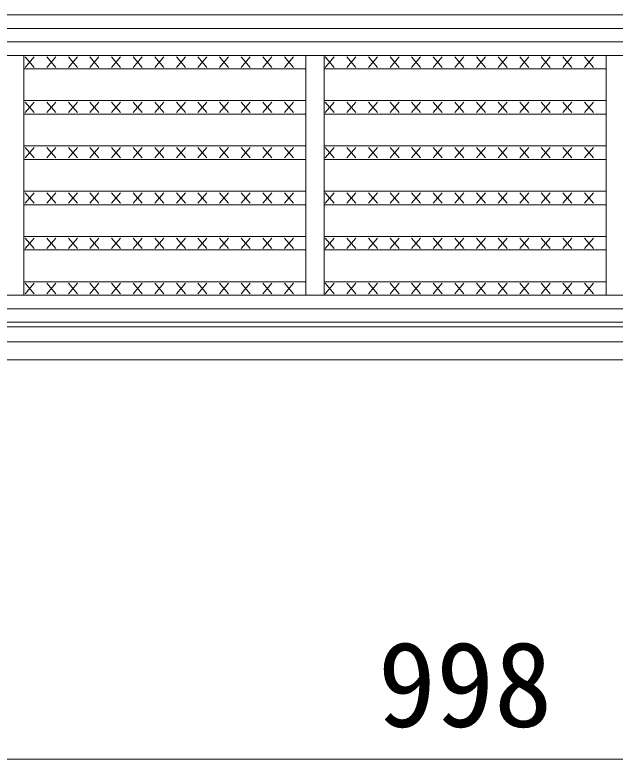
# Model space of a CAD drawing. Units: millimetres at full size; details may follow other scales. Extents: x 50430 to 75195, y 24892 to 47415.
# Drawn here: x 56507.4 to 56707.4, y 41141.1 to 41389.3 of the extents above; entities that cross this region are included whole.
import ezdxf
from ezdxf.enums import TextEntityAlignment as Align

# ---------------------------------------------------------------- set-up
doc = ezdxf.new("R2010")
doc.units = ezdxf.units.MM
doc.header["$LTSCALE"] = 30
for name, color, linetype, lineweight in [('受枠', 3, 'Continuous', 5), ('寸法線', 7, 'Continuous', 9), ('本体', 2, 'Continuous', 20), ('ｸﾞﾚｰﾁﾝｸﾞ', 7, 'Continuous', 5)]:
    doc.layers.add(name, color=color, linetype=linetype, lineweight=lineweight)
doc.styles.add('ＭＳ ゴシック', font='')
doc.styles.get('ＭＳ ゴシック').set_extended_font_data('MS Gothic')

msp = doc.modelspace()

# ---------------------------------------------------------------- linework, layer by layer
at = {"layer": '受枠'}
for p, q in [((56158.36, 41280.27), (57156.36, 41280.27)), ((56158.36, 41274.27), (57156.36, 41274.27))]:
    msp.add_line(p, q, dxfattribs=at)
at = {"layer": '寸法線'}
msp.add_line((56158.36, 41141.1), (57156.36, 41141.1), dxfattribs=at)
at = {"layer": '本体', "lineweight": 9}
msp.add_line((56158.36, 41389.27), (57156.36, 41389.27), dxfattribs=at)
at = {"layer": '本体'}
msp.add_line((56158.36, 41285.27), (57156.36, 41285.27), dxfattribs=at)
at = {"layer": 'ｸﾞﾚｰﾁﾝｸﾞ'}
for p, q in [((56159.37, 41384.77), (57155.36, 41384.77)), ((56163.87, 41380.27), (57150.86, 41380.27)), ((57145.86, 41375.77), (56168.87, 41375.77)), ((56510.36, 41375.77), (56504.36, 41375.77)), ((56510.36, 41375.77), (56510.36, 41295.77)), ((56604.36, 41375.77), (56510.36, 41375.77)), ((56513.77, 41375.27), (56510.77, 41371.77)), ((56513.77, 41371.77), (56510.77, 41375.27)), ((56520.97, 41375.27), (56517.97, 41371.77)), ((56520.97, 41371.77), (56517.97, 41375.27)), ((56528.17, 41375.27), (56525.17, 41371.77)), ((56528.17, 41371.77), (56525.17, 41375.27)), ((56535.36, 41375.27), (56532.37, 41371.77)), ((56535.36, 41371.77), (56532.37, 41375.27)), ((56542.56, 41375.27), (56539.57, 41371.77)), ((56542.56, 41371.77), (56539.57, 41375.27)), ((56549.77, 41375.27), (56546.77, 41371.77)), ((56549.77, 41371.77), (56546.77, 41375.27)), ((56556.97, 41375.27), (56553.96, 41371.77)), ((56556.97, 41371.77), (56553.96, 41375.27)), ((56564.17, 41375.27), (56561.16, 41371.77)), ((56564.17, 41371.77), (56561.16, 41375.27)), ((56571.36, 41375.27), (56568.36, 41371.77)), ((56571.36, 41371.77), (56568.36, 41375.27)), ((56578.56, 41375.27), (56575.56, 41371.77)), ((56578.56, 41371.77), (56575.56, 41375.27)), ((56585.76, 41375.27), (56582.76, 41371.77)), ((56585.76, 41371.77), (56582.76, 41375.27)), ((56592.96, 41375.27), (56589.96, 41371.77)), ((56592.96, 41371.77), (56589.96, 41375.27)), ((56600.16, 41375.27), (56597.16, 41371.77)), ((56600.16, 41371.77), (56597.16, 41375.27)), ((56610.36, 41375.77), (56604.36, 41375.77)), ((56604.36, 41375.77), (56604.36, 41295.77)), ((56704.36, 41375.77), (56610.36, 41375.77)), ((56610.36, 41375.77), (56610.36, 41295.77)), ((56613.77, 41375.27), (56610.77, 41371.77)), ((56613.77, 41371.77), (56610.77, 41375.27)), ((56620.97, 41375.27), (56617.97, 41371.77)), ((56620.97, 41371.77), (56617.97, 41375.27)), ((56628.17, 41375.27), (56625.17, 41371.77)), ((56628.17, 41371.77), (56625.17, 41375.27)), ((56635.36, 41375.27), (56632.36, 41371.77)), ((56635.36, 41371.77), (56632.36, 41375.27)), ((56642.56, 41375.27), (56639.56, 41371.77)), ((56642.56, 41371.77), (56639.56, 41375.27)), ((56649.76, 41375.27), (56646.77, 41371.77)), ((56649.76, 41371.77), (56646.77, 41375.27)), ((56656.96, 41375.27), (56653.97, 41371.77)), ((56656.96, 41371.77), (56653.97, 41375.27)), ((56664.16, 41375.27), (56661.17, 41371.77)), ((56664.16, 41371.77), (56661.17, 41375.27)), ((56671.37, 41375.27), (56668.36, 41371.77)), ((56671.37, 41371.77), (56668.36, 41375.27)), ((56678.56, 41375.27), (56675.56, 41371.77)), ((56678.56, 41371.77), (56675.56, 41375.27)), ((56685.76, 41375.27), (56682.76, 41371.77)), ((56685.76, 41371.77), (56682.76, 41375.27)), ((56692.96, 41375.27), (56689.96, 41371.77)), ((56692.96, 41371.77), (56689.96, 41375.27)), ((56700.16, 41375.27), (56697.16, 41371.77)), ((56700.16, 41371.77), (56697.16, 41375.27)), ((56710.36, 41375.77), (56704.36, 41375.77)), ((56704.36, 41375.77), (56704.36, 41295.77)), ((56604.36, 41371.27), (56510.36, 41371.27)), ((56704.36, 41371.27), (56610.36, 41371.27)), ((56604.36, 41360.67), (56510.36, 41360.67)), ((56513.77, 41360.17), (56510.77, 41356.67)), ((56513.77, 41356.67), (56510.77, 41360.17)), ((56520.97, 41360.17), (56517.97, 41356.67)), ((56520.97, 41356.67), (56517.97, 41360.17)), ((56528.17, 41360.17), (56525.17, 41356.67)), ((56528.17, 41356.67), (56525.17, 41360.17)), ((56535.36, 41360.17), (56532.37, 41356.67)), ((56535.36, 41356.67), (56532.37, 41360.17)), ((56542.56, 41360.17), (56539.57, 41356.67)), ((56542.56, 41356.67), (56539.57, 41360.17)), ((56549.77, 41360.17), (56546.77, 41356.67)), ((56549.77, 41356.67), (56546.77, 41360.17)), ((56556.97, 41360.17), (56553.96, 41356.67)), ((56556.97, 41356.67), (56553.96, 41360.17)), ((56564.17, 41360.17), (56561.16, 41356.67)), ((56564.17, 41356.67), (56561.16, 41360.17)), ((56571.36, 41360.17), (56568.36, 41356.67)), ((56571.36, 41356.67), (56568.36, 41360.17)), ((56578.56, 41360.17), (56575.56, 41356.67)), ((56578.56, 41356.67), (56575.56, 41360.17)), ((56585.76, 41360.17), (56582.76, 41356.67)), ((56585.76, 41356.67), (56582.76, 41360.17)), ((56592.96, 41360.17), (56589.96, 41356.67)), ((56592.96, 41356.67), (56589.96, 41360.17)), ((56600.16, 41360.17), (56597.16, 41356.67)), ((56600.16, 41356.67), (56597.16, 41360.17)), ((56704.36, 41360.67), (56610.36, 41360.67)), ((56613.77, 41360.17), (56610.77, 41356.67)), ((56613.77, 41356.67), (56610.77, 41360.17)), ((56620.97, 41360.17), (56617.97, 41356.67)), ((56620.97, 41356.67), (56617.97, 41360.17)), ((56628.17, 41360.17), (56625.17, 41356.67)), ((56628.17, 41356.67), (56625.17, 41360.17)), ((56635.36, 41360.17), (56632.36, 41356.67)), ((56635.36, 41356.67), (56632.36, 41360.17)), ((56642.56, 41360.17), (56639.56, 41356.67)), ((56642.56, 41356.67), (56639.56, 41360.17)), ((56649.76, 41360.17), (56646.77, 41356.67)), ((56649.76, 41356.67), (56646.77, 41360.17)), ((56656.96, 41360.17), (56653.97, 41356.67)), ((56656.96, 41356.67), (56653.97, 41360.17)), ((56664.16, 41360.17), (56661.17, 41356.67)), ((56664.16, 41356.67), (56661.17, 41360.17)), ((56671.37, 41360.17), (56668.36, 41356.67)), ((56671.37, 41356.67), (56668.36, 41360.17)), ((56678.56, 41360.17), (56675.56, 41356.67)), ((56678.56, 41356.67), (56675.56, 41360.17)), ((56685.76, 41360.17), (56682.76, 41356.67)), ((56685.76, 41356.67), (56682.76, 41360.17)), ((56692.96, 41360.17), (56689.96, 41356.67)), ((56692.96, 41356.67), (56689.96, 41360.17)), ((56700.16, 41360.17), (56697.16, 41356.67)), ((56700.16, 41356.67), (56697.16, 41360.17)), ((56604.36, 41356.17), (56510.36, 41356.17)), ((56704.36, 41356.17), (56610.36, 41356.17)), ((56604.36, 41345.57), (56510.36, 41345.57)), ((56704.36, 41345.57), (56610.36, 41345.57)), ((56513.77, 41345.07), (56510.77, 41341.57)), ((56513.77, 41341.57), (56510.77, 41345.07)), ((56520.97, 41345.07), (56517.97, 41341.57)), ((56520.97, 41341.57), (56517.97, 41345.07)), ((56528.17, 41345.07), (56525.17, 41341.57)), ((56528.17, 41341.57), (56525.17, 41345.07)), ((56535.36, 41345.07), (56532.37, 41341.57)), ((56535.36, 41341.57), (56532.37, 41345.07)), ((56542.56, 41345.07), (56539.57, 41341.57)), ((56542.56, 41341.57), (56539.57, 41345.07)), ((56549.77, 41345.07), (56546.77, 41341.57)), ((56549.77, 41341.57), (56546.77, 41345.07)), ((56556.97, 41345.07), (56553.96, 41341.57)), ((56556.97, 41341.57), (56553.96, 41345.07)), ((56564.17, 41345.07), (56561.16, 41341.57)), ((56564.17, 41341.57), (56561.16, 41345.07)), ((56571.36, 41345.07), (56568.36, 41341.57)), ((56571.36, 41341.57), (56568.36, 41345.07)), ((56578.56, 41345.07), (56575.56, 41341.57)), ((56578.56, 41341.57), (56575.56, 41345.07)), ((56585.76, 41345.07), (56582.76, 41341.57)), ((56585.76, 41341.57), (56582.76, 41345.07)), ((56592.96, 41345.07), (56589.96, 41341.57)), ((56592.96, 41341.57), (56589.96, 41345.07)), ((56600.16, 41345.07), (56597.16, 41341.57)), ((56600.16, 41341.57), (56597.16, 41345.07)), ((56613.77, 41345.07), (56610.77, 41341.57)), ((56613.77, 41341.57), (56610.77, 41345.07)), ((56620.97, 41345.07), (56617.97, 41341.57)), ((56620.97, 41341.57), (56617.97, 41345.07)), ((56628.17, 41345.07), (56625.17, 41341.57)), ((56628.17, 41341.57), (56625.17, 41345.07)), ((56635.36, 41345.07), (56632.36, 41341.57)), ((56635.36, 41341.57), (56632.36, 41345.07)), ((56642.56, 41345.07), (56639.56, 41341.57)), ((56642.56, 41341.57), (56639.56, 41345.07)), ((56649.76, 41345.07), (56646.77, 41341.57)), ((56649.76, 41341.57), (56646.77, 41345.07)), ((56656.96, 41345.07), (56653.97, 41341.57)), ((56656.96, 41341.57), (56653.97, 41345.07)), ((56664.16, 41345.07), (56661.17, 41341.57)), ((56664.16, 41341.57), (56661.17, 41345.07)), ((56671.37, 41345.07), (56668.36, 41341.57)), ((56671.37, 41341.57), (56668.36, 41345.07)), ((56678.56, 41345.07), (56675.56, 41341.57)), ((56678.56, 41341.57), (56675.56, 41345.07)), ((56685.76, 41345.07), (56682.76, 41341.57)), ((56685.76, 41341.57), (56682.76, 41345.07)), ((56692.96, 41345.07), (56689.96, 41341.57)), ((56692.96, 41341.57), (56689.96, 41345.07)), ((56700.16, 41345.07), (56697.16, 41341.57)), ((56700.16, 41341.57), (56697.16, 41345.07)), ((56604.36, 41341.07), (56510.36, 41341.07)), ((56704.36, 41341.07), (56610.36, 41341.07)), ((56604.36, 41330.47), (56510.36, 41330.47)), ((56704.36, 41330.47), (56610.36, 41330.47)), ((56513.77, 41329.97), (56510.77, 41326.47)), ((56513.77, 41326.47), (56510.77, 41329.97)), ((56520.97, 41329.97), (56517.97, 41326.47)), ((56520.97, 41326.47), (56517.97, 41329.97)), ((56528.17, 41329.97), (56525.17, 41326.47)), ((56528.17, 41326.47), (56525.17, 41329.97)), ((56535.36, 41329.97), (56532.37, 41326.47)), ((56535.36, 41326.47), (56532.37, 41329.97)), ((56542.56, 41329.97), (56539.57, 41326.47)), ((56542.56, 41326.47), (56539.57, 41329.97)), ((56549.77, 41329.97), (56546.77, 41326.47)), ((56549.77, 41326.47), (56546.77, 41329.97)), ((56556.97, 41329.97), (56553.96, 41326.47)), ((56556.97, 41326.47), (56553.96, 41329.97)), ((56564.17, 41329.97), (56561.16, 41326.47)), ((56564.17, 41326.47), (56561.16, 41329.97)), ((56571.36, 41329.97), (56568.36, 41326.47)), ((56571.36, 41326.47), (56568.36, 41329.97)), ((56578.56, 41329.97), (56575.56, 41326.47)), ((56578.56, 41326.47), (56575.56, 41329.97)), ((56585.76, 41329.97), (56582.76, 41326.47)), ((56585.76, 41326.47), (56582.76, 41329.97)), ((56592.96, 41329.97), (56589.96, 41326.47)), ((56592.96, 41326.47), (56589.96, 41329.97)), ((56600.16, 41329.97), (56597.16, 41326.47)), ((56600.16, 41326.47), (56597.16, 41329.97)), ((56613.77, 41329.97), (56610.77, 41326.47)), ((56613.77, 41326.47), (56610.77, 41329.97)), ((56620.97, 41329.97), (56617.97, 41326.47)), ((56620.97, 41326.47), (56617.97, 41329.97)), ((56628.17, 41329.97), (56625.17, 41326.47)), ((56628.17, 41326.47), (56625.17, 41329.97)), ((56635.36, 41329.97), (56632.36, 41326.47)), ((56635.36, 41326.47), (56632.36, 41329.97)), ((56642.56, 41329.97), (56639.56, 41326.47)), ((56642.56, 41326.47), (56639.56, 41329.97)), ((56649.76, 41329.97), (56646.77, 41326.47)), ((56649.76, 41326.47), (56646.77, 41329.97)), ((56656.96, 41329.97), (56653.97, 41326.47)), ((56656.96, 41326.47), (56653.97, 41329.97)), ((56664.16, 41329.97), (56661.17, 41326.47)), ((56664.16, 41326.47), (56661.17, 41329.97)), ((56671.37, 41329.97), (56668.36, 41326.47)), ((56671.37, 41326.47), (56668.36, 41329.97)), ((56678.56, 41329.97), (56675.56, 41326.47)), ((56678.56, 41326.47), (56675.56, 41329.97)), ((56685.76, 41329.97), (56682.76, 41326.47)), ((56685.76, 41326.47), (56682.76, 41329.97)), ((56692.96, 41329.97), (56689.96, 41326.47)), ((56692.96, 41326.47), (56689.96, 41329.97)), ((56700.16, 41329.97), (56697.16, 41326.47)), ((56700.16, 41326.47), (56697.16, 41329.97)), ((56604.36, 41325.97), (56510.36, 41325.97)), ((56704.36, 41325.97), (56610.36, 41325.97)), ((56604.36, 41315.37), (56510.36, 41315.37)), ((56704.36, 41315.37), (56610.36, 41315.37)), ((56513.77, 41314.87), (56510.77, 41311.37)), ((56513.77, 41311.37), (56510.77, 41314.87)), ((56520.97, 41314.87), (56517.97, 41311.37)), ((56520.97, 41311.37), (56517.97, 41314.87)), ((56528.17, 41314.87), (56525.17, 41311.37)), ((56528.17, 41311.37), (56525.17, 41314.87)), ((56535.36, 41314.87), (56532.37, 41311.37)), ((56535.36, 41311.37), (56532.37, 41314.87)), ((56542.56, 41314.87), (56539.57, 41311.37)), ((56542.56, 41311.37), (56539.57, 41314.87)), ((56549.77, 41314.87), (56546.77, 41311.37)), ((56549.77, 41311.37), (56546.77, 41314.87)), ((56556.97, 41314.87), (56553.96, 41311.37)), ((56556.97, 41311.37), (56553.96, 41314.87)), ((56564.17, 41314.87), (56561.16, 41311.37)), ((56564.17, 41311.37), (56561.16, 41314.87)), ((56571.36, 41314.87), (56568.36, 41311.37)), ((56571.36, 41311.37), (56568.36, 41314.87)), ((56578.56, 41314.87), (56575.56, 41311.37)), ((56578.56, 41311.37), (56575.56, 41314.87)), ((56585.76, 41314.87), (56582.76, 41311.37)), ((56585.76, 41311.37), (56582.76, 41314.87)), ((56592.96, 41314.87), (56589.96, 41311.37)), ((56592.96, 41311.37), (56589.96, 41314.87)), ((56600.16, 41314.87), (56597.16, 41311.37)), ((56600.16, 41311.37), (56597.16, 41314.87)), ((56613.77, 41314.87), (56610.77, 41311.37)), ((56613.77, 41311.37), (56610.77, 41314.87)), ((56620.97, 41314.87), (56617.97, 41311.37)), ((56620.97, 41311.37), (56617.97, 41314.87)), ((56628.17, 41314.87), (56625.17, 41311.37)), ((56628.17, 41311.37), (56625.17, 41314.87)), ((56635.36, 41314.87), (56632.36, 41311.37)), ((56635.36, 41311.37), (56632.36, 41314.87)), ((56642.56, 41314.87), (56639.56, 41311.37)), ((56642.56, 41311.37), (56639.56, 41314.87)), ((56649.76, 41314.87), (56646.77, 41311.37)), ((56649.76, 41311.37), (56646.77, 41314.87)), ((56656.96, 41314.87), (56653.97, 41311.37)), ((56656.96, 41311.37), (56653.97, 41314.87)), ((56664.16, 41314.87), (56661.17, 41311.37)), ((56664.16, 41311.37), (56661.17, 41314.87)), ((56671.37, 41314.87), (56668.36, 41311.37)), ((56671.37, 41311.37), (56668.36, 41314.87)), ((56678.56, 41314.87), (56675.56, 41311.37)), ((56678.56, 41311.37), (56675.56, 41314.87)), ((56685.76, 41314.87), (56682.76, 41311.37)), ((56685.76, 41311.37), (56682.76, 41314.87)), ((56692.96, 41314.87), (56689.96, 41311.37)), ((56692.96, 41311.37), (56689.96, 41314.87)), ((56700.16, 41314.87), (56697.16, 41311.37)), ((56700.16, 41311.37), (56697.16, 41314.87)), ((56604.36, 41310.87), (56510.36, 41310.87)), ((56704.36, 41310.87), (56610.36, 41310.87)), ((56604.36, 41300.27), (56510.36, 41300.27)), ((56513.77, 41299.77), (56510.77, 41296.27)), ((56513.77, 41296.27), (56510.77, 41299.77)), ((56520.97, 41299.77), (56517.97, 41296.27)), ((56520.97, 41296.27), (56517.97, 41299.77)), ((56528.17, 41299.77), (56525.17, 41296.27)), ((56528.17, 41296.27), (56525.17, 41299.77)), ((56535.36, 41299.77), (56532.37, 41296.27)), ((56535.36, 41296.27), (56532.37, 41299.77)), ((56542.56, 41299.77), (56539.57, 41296.27)), ((56542.56, 41296.27), (56539.57, 41299.77)), ((56549.77, 41299.77), (56546.77, 41296.27)), ((56549.77, 41296.27), (56546.77, 41299.77)), ((56556.97, 41299.77), (56553.96, 41296.27)), ((56556.97, 41296.27), (56553.96, 41299.77)), ((56564.17, 41299.77), (56561.16, 41296.27)), ((56564.17, 41296.27), (56561.16, 41299.77)), ((56571.36, 41299.77), (56568.36, 41296.27)), ((56571.36, 41296.27), (56568.36, 41299.77)), ((56578.56, 41299.77), (56575.56, 41296.27)), ((56578.56, 41296.27), (56575.56, 41299.77)), ((56585.76, 41299.77), (56582.76, 41296.27)), ((56585.76, 41296.27), (56582.76, 41299.77)), ((56592.96, 41299.77), (56589.96, 41296.27)), ((56592.96, 41296.27), (56589.96, 41299.77)), ((56600.16, 41299.77), (56597.16, 41296.27)), ((56600.16, 41296.27), (56597.16, 41299.77)), ((56704.36, 41300.27), (56610.36, 41300.27)), ((56613.77, 41299.77), (56610.77, 41296.27)), ((56613.77, 41296.27), (56610.77, 41299.77)), ((56620.97, 41299.77), (56617.97, 41296.27)), ((56620.97, 41296.27), (56617.97, 41299.77)), ((56628.17, 41299.77), (56625.17, 41296.27)), ((56628.17, 41296.27), (56625.17, 41299.77)), ((56635.36, 41299.77), (56632.36, 41296.27)), ((56635.36, 41296.27), (56632.36, 41299.77)), ((56642.56, 41299.77), (56639.56, 41296.27)), ((56642.56, 41296.27), (56639.56, 41299.77)), ((56649.76, 41299.77), (56646.77, 41296.27)), ((56649.76, 41296.27), (56646.77, 41299.77)), ((56656.96, 41299.77), (56653.97, 41296.27)), ((56656.96, 41296.27), (56653.97, 41299.77)), ((56664.16, 41299.77), (56661.17, 41296.27)), ((56664.16, 41296.27), (56661.17, 41299.77)), ((56671.37, 41299.77), (56668.36, 41296.27)), ((56671.37, 41296.27), (56668.36, 41299.77)), ((56678.56, 41299.77), (56675.56, 41296.27)), ((56678.56, 41296.27), (56675.56, 41299.77)), ((56685.76, 41299.77), (56682.76, 41296.27)), ((56685.76, 41296.27), (56682.76, 41299.77)), ((56692.96, 41299.77), (56689.96, 41296.27)), ((56692.96, 41296.27), (56689.96, 41299.77)), ((56700.16, 41299.77), (56697.16, 41296.27)), ((56700.16, 41296.27), (56697.16, 41299.77)), ((57145.86, 41295.77), (56168.87, 41295.77)), ((56510.36, 41295.77), (56504.36, 41295.77)), ((56604.36, 41295.77), (56510.36, 41295.77)), ((56610.36, 41295.77), (56604.36, 41295.77)), ((56704.36, 41295.77), (56610.36, 41295.77)), ((56710.36, 41295.77), (56704.36, 41295.77)), ((57150.86, 41291.27), (56163.87, 41291.27)), ((57155.36, 41286.77), (56159.37, 41286.77)), ((56159.37, 41286.77), (57155.36, 41286.77))]:
    msp.add_line(p, q, dxfattribs=at)

# ---------------------------------------------------------------- texts
at = {"layer": '寸法線', "style": 'ＭＳ ゴシック'}
msp.add_text('998', height=28.48, dxfattribs=at).set_placement((56657.36, 41166.1), align=Align.MIDDLE_CENTER)

doc.saveas('drawing.dxf')
